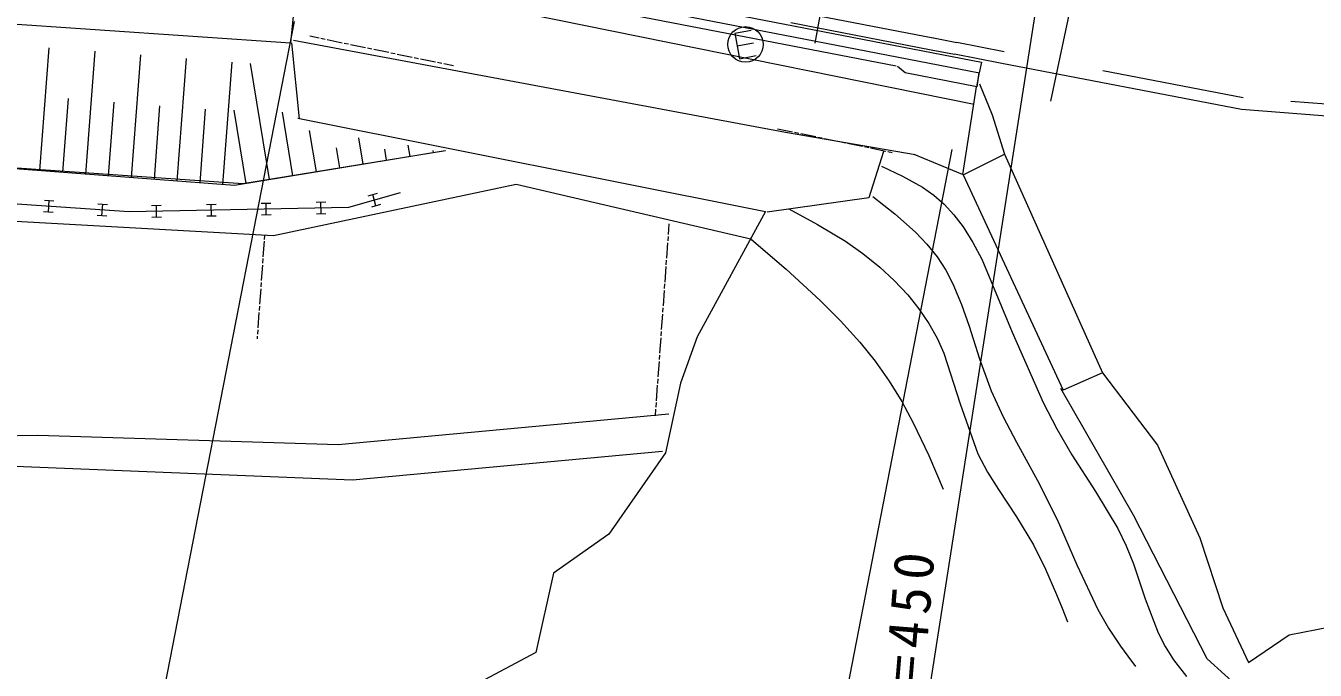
# Model space of a CAD drawing. Units: millimetres, scale not verified. Extents: x 40000 to 680000, y 20000 to 380000.
# Drawn here: x 91126 to 145278, y 239091 to 266166 of the extents above; entities that cross this region are included whole.
import ezdxf

# ---------------------------------------------------------------- set-up
doc = ezdxf.new("R2010")
doc.units = ezdxf.units.MM
doc.header["$LTSCALE"] = 1000
doc.linetypes.add('DASHED_SPACED', pattern=[12, 6, -6])
doc.layers.add('S-BGD', color=7, linetype='Continuous', lineweight=13)
doc.styles.add('ＭＳ ゴシック', font='')
doc.styles.get('ＭＳ ゴシック').set_extended_font_data('MS Gothic')

msp = doc.modelspace()

# ---------------------------------------------------------------- linework, layer by layer
at = {"layer": 'S-BGD'}
for p, q in [((128868, 236911), (137794, 293957)), ((138315, 282611), (134167, 263002)), ((127207, 282006), (124269, 265439)), ((130950, 262861), (102575, 268612)), ((108174, 268651), (131181, 264195)), ((108260, 269093), (131267, 264637)), ((127677, 264466), (108099, 268258)), ((102246, 265438), (72326, 267468)), ((102415, 267128), (102246, 265438)), ((102391, 266341), (93883, 222585)), ((120902, 265851), (121590, 265983)), ((123259, 266301), (129154, 265162)), ((102291, 265446), (102608, 262253)), ((123032, 261682), (102376, 265549)), ((103051, 265738), (103441, 265657)), ((103520, 265641), (103706, 265603)), ((103785, 265586), (104420, 265455)), ((104500, 265439), (104685, 265401)), ((104764, 265384), (105400, 265253)), ((120902, 265851), (121106, 264779)), ((121004, 265317), (121692, 265449)), ((91722, 260081), (92114, 265246)), ((93643, 259936), (94034, 265095)), ((95564, 259790), (95955, 264944)), ((105479, 265237), (105664, 265199)), ((105744, 265182), (106379, 265051)), ((106458, 265035), (106644, 264997)), ((106723, 264980), (107358, 264849)), ((107438, 264833), (107623, 264795)), ((121106, 264779), (121795, 264911)), ((129154, 265162), (130125, 264980)), ((132123, 264581), (130128, 264969)), ((97485, 259644), (97876, 264792)), ((99406, 259499), (99796, 264641)), ((101363, 259705), (100561, 264581)), ((107702, 264778), (108338, 264647)), ((108417, 264631), (108602, 264593)), ((108682, 264576), (109093, 264492)), ((128060, 264188), (127738, 264454)), ((131181, 264195), (131275, 264644)), ((142181, 262643), (132123, 264581)), ((131067, 263606), (128060, 264188)), ((131169, 264215), (131059, 263600)), ((131153, 264200), (131067, 263606)), ((131179, 263734), (131712, 262418)), ((131033, 263598), (130466, 259918)), ((92683, 260009), (92917, 263106)), ((94604, 259863), (94838, 262957)), ((96525, 259717), (96759, 262808)), ((98446, 259572), (98680, 262659)), ((150208, 262037), (142181, 262643)), ((100379, 259543), (99873, 262614)), ((102346, 259867), (101907, 262536)), ((102550, 262289), (122197, 258367)), ((131712, 262418), (132230, 260768)), ((103330, 260029), (103044, 261770)), ((122691, 261841), (123326, 261710)), ((128474, 260739), (123032, 261682)), ((123405, 261694), (123591, 261656)), ((123670, 261639), (124305, 261508)), ((104314, 260191), (104174, 261045)), ((105298, 260352), (105116, 261460)), ((107266, 260676), (107188, 261151)), ((124385, 261492), (124570, 261454)), ((124650, 261437), (125285, 261306)), ((125364, 261290), (125550, 261252)), ((125629, 261235), (126264, 261104)), ((126344, 261088), (126529, 261050)), ((126608, 261033), (127244, 260902)), ((108742, 260919), (99887, 259462)), ((108758, 260909), (100241, 259530)), ((106282, 260514), (106204, 260989)), ((108250, 260838), (108234, 260933)), ((121527, 217210), (130035, 260966)), ((127154, 260885), (126534, 258942)), ((127323, 260886), (127508, 260848)), ((130466, 259918), (128435, 260765)), ((130487, 259908), (132230, 260768)), ((132230, 260768), (136340, 251590)), ((99887, 259462), (87400, 260409)), ((100241, 259530), (87675, 260388)), ((127066, 260275), (127946, 259852)), ((111721, 259494), (101528, 257336)), ((121628, 257184), (111721, 259494)), ((127946, 259852), (128783, 259383)), ((130487, 259908), (134698, 250857)), ((101528, 257336), (71479, 259003)), ((95462, 258349), (86478, 258971)), ((91909, 258846), (92311, 258818)), ((106850, 259147), (104680, 258534)), ((105503, 259026), (105891, 259136)), ((105833, 258600), (105697, 259081)), ((126534, 258942), (122268, 258337)), ((126704, 258996), (127624, 258262)), ((128783, 259383), (129257, 259051)), ((129257, 259051), (129690, 258675)), ((92276, 258319), (91875, 258347)), ((92076, 258333), (92110, 258832)), ((94156, 258690), (94557, 258663)), ((94322, 258178), (94356, 258676)), ((104680, 258534), (95462, 258349)), ((96408, 258618), (96811, 258626)), ((96619, 258122), (96609, 258622)), ((98713, 258664), (99115, 258672)), ((98924, 258168), (98914, 258668)), ((101017, 258710), (101419, 258718)), ((101228, 258215), (101218, 258714)), ((103321, 258757), (103724, 258765)), ((103533, 258261), (103523, 258761)), ((106027, 258655), (105639, 258545)), ((122197, 258367), (119319, 253092)), ((123174, 258474), (124374, 257821)), ((129690, 258675), (130106, 258226)), ((94523, 258164), (94121, 258192)), ((96821, 258126), (96418, 258118)), ((99125, 258172), (98723, 258164)), ((101429, 258219), (101027, 258211)), ((103734, 258265), (103331, 258257)), ((118118, 257396), (118150, 257839)), ((124374, 257821), (125548, 257113)), ((127624, 258262), (128490, 257493)), ((130106, 258226), (130487, 257725)), ((101154, 257193), (101166, 257358)), ((118099, 257126), (118113, 257315)), ((128490, 257493), (128970, 256993)), ((130487, 257725), (130901, 257066)), ((101102, 256465), (101148, 257112)), ((118047, 256399), (118093, 257045)), ((121603, 257192), (123064, 255935)), ((125548, 257113), (126284, 256599)), ((128970, 256993), (129405, 256452)), ((130901, 257066), (131275, 256354)), ((101083, 256196), (101096, 256385)), ((118027, 256129), (118041, 256318)), ((126284, 256599), (126997, 256026)), ((129405, 256452), (129759, 255904)), ((131275, 256354), (132557, 253294)), ((101030, 255468), (101077, 256115)), ((117975, 255401), (118021, 256048)), ((123064, 255935), (124488, 254631)), ((126997, 256026), (127601, 255468)), ((129759, 255904), (130062, 255323)), ((100959, 254471), (101005, 255118)), ((101011, 255198), (101024, 255387)), ((117956, 255132), (117969, 255320)), ((127601, 255468), (128168, 254861)), ((130062, 255323), (130425, 254453)), ((117903, 254404), (117950, 255051)), ((124488, 254631), (125344, 253770)), ((128168, 254861), (128634, 254278)), ((100887, 253473), (100933, 254120)), ((100939, 254201), (100953, 254390)), ((117831, 253406), (117878, 254053)), ((117884, 254134), (117897, 254323)), ((128634, 254278), (129055, 253656)), ((130425, 254453), (130742, 253539)), ((125344, 253770), (126157, 252867)), ((129055, 253656), (129395, 253047)), ((130742, 253539), (131178, 252172)), ((100854, 253017), (100862, 253123)), ((100867, 253204), (100881, 253392)), ((117760, 252409), (117806, 253056)), ((117812, 253137), (117826, 253325)), ((119319, 253092), (118626, 251154)), ((129395, 253047), (129681, 252411)), ((132557, 253294), (133857, 250344)), ((126157, 252867), (126797, 252071)), ((129681, 252411), (130369, 250286)), ((117688, 251411), (117735, 252058)), ((117740, 252139), (117754, 252328)), ((126797, 252071), (127388, 251240)), ((131178, 252172), (131670, 250833)), ((117669, 251142), (117682, 251331)), ((136340, 251590), (134698, 250857)), ((136340, 251590), (138654, 248550)), ((117616, 250414), (117663, 251061)), ((118626, 251154), (117995, 248230)), ((127388, 251240), (127916, 250384)), ((131670, 250833), (132171, 249740)), ((137652, 245607), (134599, 250934)), ((117597, 250144), (117610, 250333)), ((127916, 250384), (128397, 249488)), ((130369, 250286), (131114, 248180)), ((133857, 250344), (134430, 249228)), ((118128, 249852), (104242, 248561)), ((117571, 249779), (117591, 250064)), ((132171, 249740), (132729, 248667)), ((128397, 249488), (129045, 248113)), ((134430, 249228), (135060, 248135)), ((91632, 248951), (81679, 248810)), ((104242, 248561), (91632, 248951)), ((132729, 248667), (133611, 247057)), ((117868, 248286), (104844, 247079)), ((117995, 248230), (115611, 244805)), ((129045, 248113), (129654, 246702)), ((131114, 248180), (131518, 247417)), ((135060, 248135), (136054, 246606)), ((138654, 248550), (140436, 244647)), ((104844, 247079), (90682, 247652)), ((131518, 247417), (131976, 246680)), ((133611, 247057), (134439, 245418)), ((131976, 246680), (132736, 245535)), ((136054, 246606), (136995, 245049)), ((132736, 245535), (133443, 244361)), ((134439, 245418), (135265, 243515)), ((140738, 239574), (137652, 245607)), ((115611, 244805), (113289, 243164)), ((136995, 245049), (137344, 244320)), ((133443, 244361), (133954, 243334)), ((137344, 244320), (137644, 243554)), ((140436, 244647), (141397, 241716)), ((113289, 243164), (112540, 239829)), ((133954, 243334), (134416, 242270)), ((135265, 243515), (136142, 241643)), ((137644, 243554), (138138, 242093)), ((134416, 242270), (134649, 241695)), ((138138, 242093), (138684, 240666)), ((144177, 240576), (151984, 242119)), ((134649, 241695), (134879, 241118)), ((136142, 241643), (136596, 240859)), ((141397, 241716), (142478, 239422)), ((136596, 240859), (137101, 240106)), ((138684, 240666), (138976, 240084)), ((142478, 239422), (144177, 240576)), ((137101, 240106), (137411, 239677)), ((138976, 240084), (139321, 239531)), ((112540, 239829), (103444, 235002)), ((137411, 239677), (137732, 239242)), ((139321, 239531), (139870, 238822)), ((142218, 238226), (140738, 239574))]:
    msp.add_line(p, q, dxfattribs=at)
at = {"layer": 'S-BGD', "linetype": 'DASHED_SPACED'}
for p, q in [((123340, 266799), (129243, 265654)), ((129243, 265654), (130224, 265460)), ((132218, 265072), (130224, 265460)), ((142247, 263139), (132218, 265072)), ((150237, 262536), (142247, 263139))]:
    msp.add_line(p, q, dxfattribs=at)
at = {"layer": 'S-BGD'}
msp.add_circle((121350, 265383), 746, dxfattribs=at)

# ---------------------------------------------------------------- texts
at = {"layer": 'S-BGD', "insert": (128754, 237067), "char_height": 1686, "attachment_point": 7, "rotation": 85.3, "style": 'ＭＳ ゴシック'}
msp.add_mtext('\\T1.26;R=450', dxfattribs=at)

doc.saveas('drawing.dxf')
